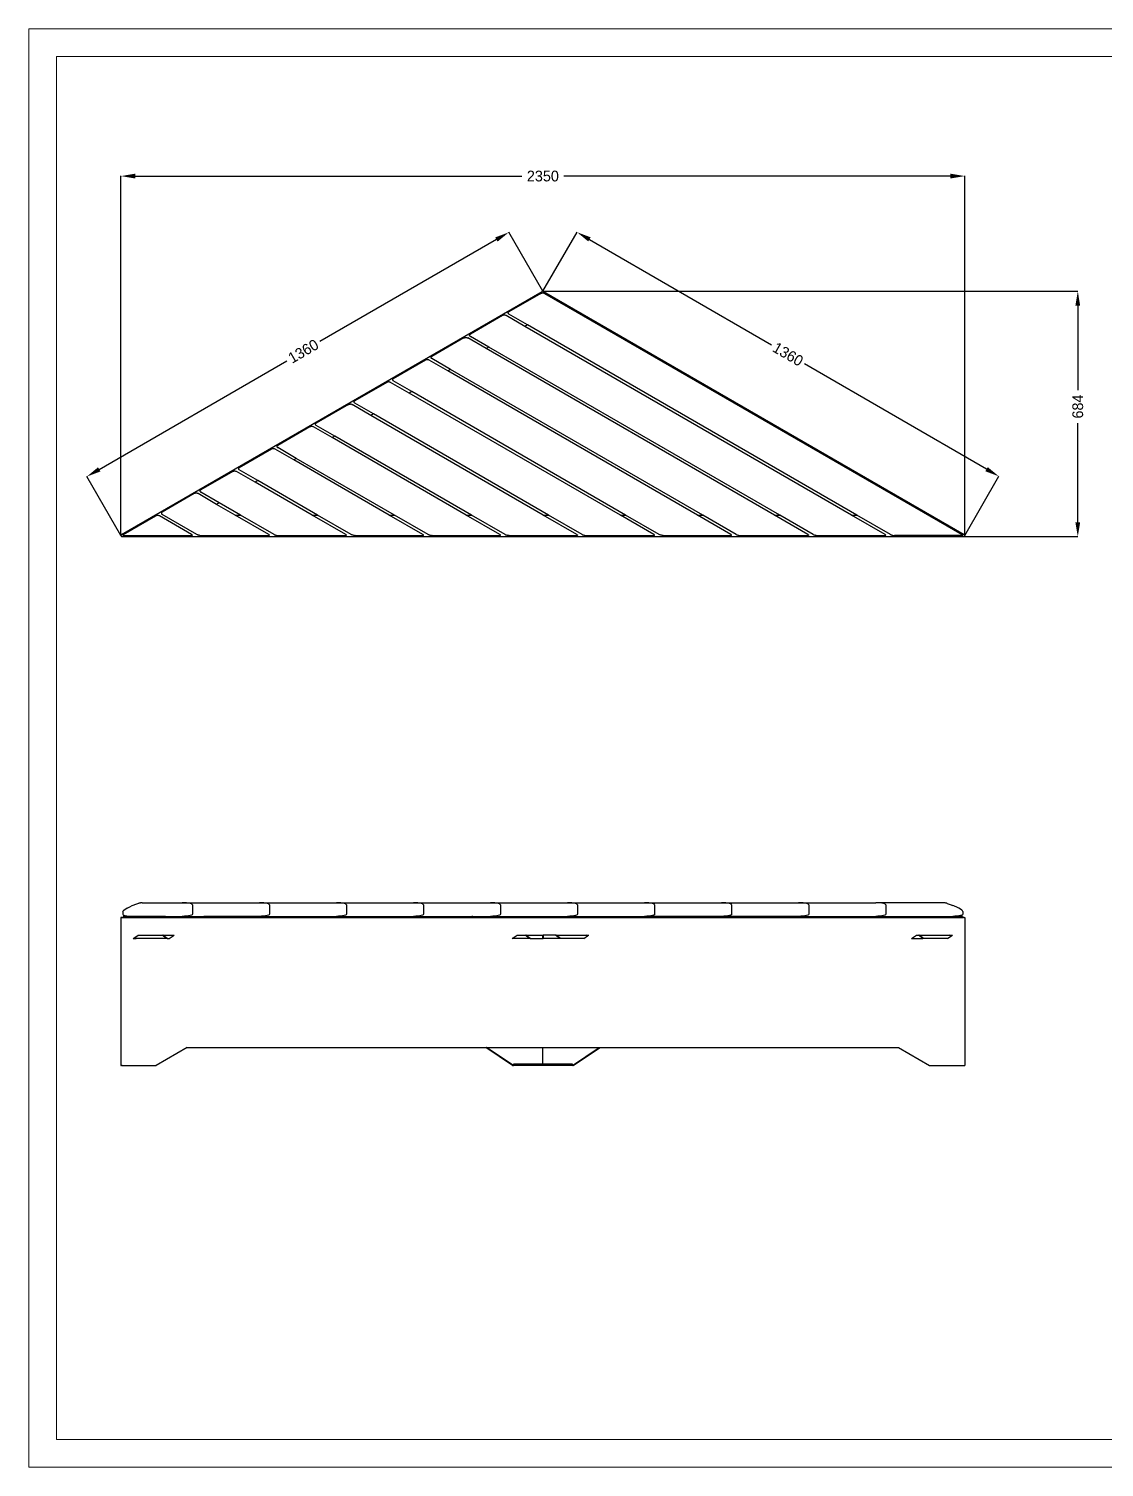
# Model space of a CAD drawing. Header units: millimetres. Extents: x -56 to 5350, y 44 to 4052.
# Drawn here: x -56 to 2942, y 44 to 4052 of the extents above; entities that cross this region are included whole.
import ezdxf

# ---------------------------------------------------------------- set-up
doc = ezdxf.new("R2010")
doc.units = ezdxf.units.MM
doc.layers.add('DIMS', color=1, linetype='Continuous')
doc.layers.add('tabelka', color=155, linetype='Continuous')
doc.dimstyles.new('ISO-25', dxfattribs={"dimtxt": 2.5, "dimasz": 2.5, "dimexe": 1.25, "dimexo": 0.625, "dimtad": 1, "dimtxsty": 'Standard', "dimcen": 2.5, "dimadec": 0, "dimazin": 0, "dimtfac": 1, "dimtmove": 0, "dimatfit": 3, "dimfxl": 1, "dimarcsym": 0})
doc.dimstyles.get("Standard").update_dxf_attribs({"dimtxt": 0.18, "dimasz": 0.18, "dimexe": 0.18, "dimexo": 0.0625, "dimgap": 0.09, "dimtad": 0, "dimtih": 1, "dimtoh": 1, "dimdec": 4, "dimzin": 0, "dimdsep": 46, "dimtxsty": 'Standard', "dimcen": 0.09, "dimadec": 0, "dimazin": 0, "dimtfac": 1, "dimtdec": 4, "dimtofl": 0, "dimtmove": 0, "dimatfit": 3, "dimfxl": 1, "dimtolj": 1, "dimtzin": 0, "dimarcsym": 0})

# ---------------------------------------------------------------- blocks, each defined once
blk = doc.blocks.new('*D35')
at = {"layer": 'Defpoints', "color": 0}
for p in [(2553.3, 3641.4), (201, 2639.7), (2553.3, 2640.2)]:
    blk.add_point(p, dxfattribs=at)
at = {"layer": 'DIMS', "color": 0, "lineweight": -2}
for p, q in [((201, 2640.2), (201, 3641.9)), ((241, 3641.4), (1318.7, 3641.4)), ((2513.3, 3641.4), (1435.7, 3641.4)), ((2553.3, 2640.7), (2553.3, 3641.9))]:
    blk.add_line(p, q, dxfattribs=at)
at = {"layer": 'DIMS', "color": 0}
for points in [[(241, 3648.1), (241, 3634.7), (201, 3641.4)], [(2513.3, 3634.7), (2513.3, 3648.1), (2553.3, 3641.4)]]:
    blk.add_solid(points, dxfattribs=at)
at = {"layer": 'DIMS', "color": 0, "insert": (1377.2, 3641.4), "char_height": 30, "attachment_point": 5}
blk.add_mtext('2350', dxfattribs=at)
blk = doc.blocks.new('*D37')
at = {"layer": 'Defpoints', "color": 0}
for p in [(1377.2, 3320.5), (2550.1, 2636.9), (2868.3, 2636.9)]:
    blk.add_point(p, dxfattribs=at)
at = {"layer": 'DIMS', "color": 0, "lineweight": -2}
for p, q in [((1377.7, 3320.5), (2868.8, 3320.5)), ((2868.3, 3280.5), (2868.3, 3045.4)), ((2868.3, 2676.9), (2868.3, 2953.4)), ((2550.6, 2636.9), (2868.8, 2636.9))]:
    blk.add_line(p, q, dxfattribs=at)
at = {"layer": 'DIMS', "color": 0}
for points in [[(2874.9, 3280.5), (2861.6, 3280.5), (2868.3, 3320.5)], [(2861.6, 2676.9), (2874.9, 2676.9), (2868.3, 2636.9)]]:
    blk.add_solid(points, dxfattribs=at)
at = {"layer": 'DIMS', "color": 0, "insert": (2868.3, 2999.4), "char_height": 30, "attachment_point": 5, "rotation": 90}
blk.add_mtext('684', dxfattribs=at)
blk = doc.blocks.new('*D38')
at = {"layer": 'Defpoints', "color": 0}
for p in [(1282.2, 3484.7), (1377.2, 3320.5), (200.9, 2640)]:
    blk.add_point(p, dxfattribs=at)
at = {"layer": 'DIMS', "color": 0, "lineweight": -2}
for p, q in [((1247.5, 3464.7), (755.7, 3180.2)), ((1377.1, 3320.5), (1282.1, 3484.9)), ((140.5, 2824.3), (663.1, 3126.6)), ((200.9, 2640.1), (105.8, 2804.4))]:
    blk.add_line(p, q, dxfattribs=at)
at = {"layer": 'DIMS', "color": 0}
for points in [[(1250.9, 3458.9), (1244.2, 3470.5), (1282.2, 3484.7)], [(137.2, 2830.1), (143.9, 2818.5), (105.9, 2804.3)]]:
    blk.add_solid(points, dxfattribs=at)
at = {"layer": 'DIMS', "color": 0, "insert": (709.4, 3153.4), "char_height": 30, "attachment_point": 5, "rotation": 30.0493}
blk.add_mtext('\\A1;1360', dxfattribs=at)
blk = doc.blocks.new('*D39')
at = {"layer": 'Defpoints', "color": 0}
for p in [(1377.2, 3320.5), (2648.5, 2804.8), (2553.3, 2640.2)]:
    blk.add_point(p, dxfattribs=at)
at = {"layer": 'DIMS', "color": 0, "lineweight": -2}
for p, q in [((1377.2, 3320.5), (1472.5, 3485.2)), ((1507, 3465), (2014.1, 3171.7)), ((2613.9, 2824.9), (2106.8, 3118.2)), ((2553.4, 2640.3), (2648.6, 2805))]:
    blk.add_line(p, q, dxfattribs=at)
at = {"layer": 'DIMS', "color": 0}
for points in [[(1510.3, 3470.8), (1503.7, 3459.3), (1472.4, 3485.1)], [(2610.6, 2819.1), (2617.2, 2830.6), (2648.5, 2804.8)]]:
    blk.add_solid(points, dxfattribs=at)
at = {"layer": 'DIMS', "color": 0, "insert": (2060.4, 3145), "char_height": 30, "attachment_point": 5, "rotation": 329.957}
blk.add_mtext('\\A1;1360', dxfattribs=at)

msp = doc.modelspace()

# ---------------------------------------------------------------- linework, layer by layer
for p, q in [((202.5, 2642.9), (1375.1, 3319.9)), ((1371.9, 3314.6), (1282.3, 3262.9)), ((1371.9, 3314.6), (1373.2, 3315.2)), ((1371.9, 3314.6), (1373.2, 3315.2)), ((1373.2, 3315.2), (1374.7, 3315.6)), ((1373.2, 3315.2), (1374.7, 3315.6)), ((1374.7, 3315.6), (1376, 3315.8)), ((1376, 3315.8), (1374.7, 3315.6)), ((1375.7, 3320.2), (1375.1, 3319.9)), ((1375.7, 3320.2), (1375.1, 3319.9)), ((1376.3, 3320.4), (1375.7, 3320.2)), ((1376.3, 3320.4), (1375.7, 3320.2)), ((1376, 3315.8), (1376.3, 3315.8)), ((1376.3, 3315.8), (1376, 3315.8)), ((1376.9, 3320.5), (1376.3, 3320.4)), ((1376.9, 3320.5), (1376.3, 3320.4)), ((1376.3, 3315.8), (1378, 3315.8)), ((1376.3, 3315.8), (1378, 3315.8)), ((1377.5, 3320.5), (1376.9, 3320.5)), ((1377.5, 3320.5), (1376.9, 3320.5)), ((1378.1, 3320.4), (1377.5, 3320.5)), ((1378.1, 3320.4), (1377.5, 3320.5)), ((1378, 3315.8), (1378.3, 3315.8)), ((1378.3, 3315.8), (1378, 3315.8)), ((1378.7, 3320.2), (1378.1, 3320.4)), ((1378.7, 3320.2), (1378.1, 3320.4)), ((1378.3, 3315.8), (1379.6, 3315.6)), ((1379.6, 3315.6), (1378.3, 3315.8)), ((1379.2, 3319.9), (1378.7, 3320.2)), ((1379.2, 3319.9), (1378.7, 3320.2)), ((1379.2, 3319.9), (2551.8, 2642.9)), ((1379.6, 3315.6), (1381.1, 3315.2)), ((1379.6, 3315.6), (1381.1, 3315.2)), ((1381.1, 3315.2), (1382.3, 3314.6)), ((1382.3, 3314.6), (1381.1, 3315.2)), ((1382.3, 3314.6), (2545.8, 2642.9)), ((1264.6, 3252.6), (1175, 3200.9)), ((1265.9, 3253.2), (1264.6, 3252.6)), ((1267.3, 3253.6), (1265.9, 3253.2)), ((1268.6, 3253.8), (1267.3, 3253.6)), ((1268.9, 3253.9), (1268.6, 3253.8)), ((1270.6, 3253.9), (1268.9, 3253.9)), ((1272.2, 3253.6), (1270.6, 3253.9)), ((1273.7, 3253.2), (1272.2, 3253.6)), ((1275, 3252.6), (1273.7, 3253.2)), ((1326.8, 3222.7), (1275, 3252.6)), ((1280.2, 3260.4), (1280.3, 3260.6)), ((1280.2, 3259.4), (1280.2, 3260.4)), ((1280.2, 3259.4), (1280.6, 3258.5)), ((1280.3, 3260.6), (1280.6, 3261.3)), ((1281.3, 3262.2), (1280.6, 3261.3)), ((1280.6, 3258.5), (1281.3, 3257.6)), ((1281.3, 3262.2), (1282.3, 3262.9)), ((1282.3, 3256.9), (1281.3, 3257.6)), ((1334.1, 3227), (1282.3, 3256.9)), ((1334.1, 3227), (1326.8, 3222.7)), ((2237.5, 2696.9), (1326.8, 3222.7)), ((2252.2, 2696.9), (1334.1, 3227)), ((1157.2, 3190.6), (1067.6, 3138.9)), ((1157.2, 3190.6), (1158.5, 3191.2)), ((1158.5, 3191.2), (1160, 3191.6)), ((1160, 3191.6), (1161.2, 3191.8)), ((1161.2, 3191.8), (1161.6, 3191.9)), ((1161.6, 3191.9), (1163.2, 3191.9)), ((1163.2, 3191.9), (1164.8, 3191.6)), ((1164.8, 3191.6), (1166.3, 3191.2)), ((1166.3, 3191.2), (1167.6, 3190.6)), ((1219.4, 3160.7), (1167.6, 3190.6)), ((1172.9, 3198.6), (1173.2, 3199.3)), ((1172.9, 3198.4), (1172.9, 3198.6)), ((1172.9, 3197.4), (1172.9, 3198.4)), ((1173.2, 3196.5), (1172.9, 3197.4)), ((1173.9, 3200.2), (1173.2, 3199.3)), ((1173.9, 3195.6), (1173.2, 3196.5)), ((1173.9, 3200.2), (1175, 3200.9)), ((1173.9, 3195.6), (1175, 3194.9)), ((1226.8, 3165), (1175, 3194.9)), ((1049.8, 3128.6), (960.2, 3076.9)), ((1051.1, 3129.2), (1049.8, 3128.6)), ((1052.6, 3129.7), (1051.1, 3129.2)), ((1053.8, 3129.8), (1052.6, 3129.7)), ((1054.2, 3129.9), (1053.8, 3129.8)), ((1055.8, 3129.9), (1054.2, 3129.9)), ((1057.4, 3129.7), (1055.8, 3129.9)), ((1058.9, 3129.2), (1057.4, 3129.7)), ((1060.2, 3128.6), (1058.9, 3129.2)), ((1112, 3098.7), (1060.2, 3128.6)), ((1065.5, 3136.4), (1065.6, 3136.6)), ((1065.5, 3135.4), (1065.5, 3136.4)), ((1065.8, 3134.5), (1065.5, 3135.4)), ((1065.6, 3136.6), (1065.8, 3137.3)), ((1065.8, 3137.3), (1066.6, 3138.2)), ((1066.6, 3133.6), (1065.8, 3134.5)), ((1066.6, 3138.2), (1067.6, 3138.9)), ((1067.6, 3132.9), (1066.6, 3133.6)), ((1119.4, 3103), (1067.6, 3132.9)), ((1226.8, 3165), (1219.4, 3160.7)), ((2022.7, 2696.9), (1219.4, 3160.7)), ((2037.5, 2696.9), (1226.8, 3165)), ((1119.4, 3103), (1112, 3098.7)), ((1807.9, 2696.9), (1112, 3098.7)), ((1822.7, 2696.9), (1119.4, 3103)), ((942.4, 3066.6), (852.8, 3014.9)), ((943.7, 3067.2), (942.4, 3066.6)), ((945.2, 3067.7), (943.7, 3067.2)), ((946.5, 3067.8), (945.2, 3067.7)), ((946.8, 3067.9), (946.5, 3067.8)), ((948.4, 3067.9), (946.8, 3067.9)), ((950.1, 3067.7), (948.4, 3067.9)), ((951.5, 3067.2), (950.1, 3067.7)), ((952.8, 3066.6), (951.5, 3067.2)), ((1004.6, 3036.7), (952.8, 3066.6)), ((958.2, 3074.6), (958.1, 3074.4)), ((958.1, 3074.4), (958.1, 3073.4)), ((958.1, 3073.4), (958.5, 3072.5)), ((958.5, 3075.3), (958.2, 3074.6)), ((959.2, 3076.2), (958.5, 3075.3)), ((958.5, 3072.5), (959.2, 3071.7)), ((960.2, 3076.9), (959.2, 3076.2)), ((959.2, 3071.7), (960.2, 3070.9)), ((1012, 3041), (960.2, 3070.9)), ((837.8, 3005.7), (839.1, 3005.8)), ((839.1, 3005.8), (839.4, 3005.9)), ((839.4, 3005.9), (841.1, 3005.9)), ((842.7, 3005.7), (841.1, 3005.9)), ((850.7, 3012.4), (850.8, 3012.6)), ((850.7, 3011.4), (850.7, 3012.4)), ((851.1, 3010.5), (850.7, 3011.4)), ((850.8, 3012.6), (851.1, 3013.3)), ((851.1, 3013.3), (851.8, 3014.2)), ((851.8, 3009.7), (851.1, 3010.5)), ((851.8, 3014.2), (852.8, 3014.9)), ((852.8, 3008.9), (851.8, 3009.7)), ((904.6, 2979), (852.8, 3008.9)), ((1012, 3041), (1004.6, 3036.7)), ((1593.2, 2696.9), (1004.6, 3036.7)), ((1607.9, 2696.9), (1012, 3041)), ((835, 3004.7), (745.4, 2952.9)), ((835, 3004.7), (836.3, 3005.2)), ((836.3, 3005.2), (837.8, 3005.7)), ((844.2, 3005.2), (842.7, 3005.7)), ((844.2, 3005.2), (845.4, 3004.7)), ((897.2, 2974.7), (845.4, 3004.7)), ((904.6, 2979), (897.2, 2974.7)), ((1378.4, 2696.9), (897.2, 2974.7)), ((1393.2, 2696.9), (904.6, 2979)), ((727.7, 2942.7), (638.1, 2890.9)), ((729, 2943.2), (727.7, 2942.7)), ((730.4, 2943.7), (729, 2943.2)), ((731.7, 2943.8), (730.4, 2943.7)), ((732, 2943.9), (731.7, 2943.8)), ((733.7, 2943.9), (732, 2943.9)), ((735.3, 2943.7), (733.7, 2943.9)), ((736.8, 2943.2), (735.3, 2943.7)), ((738.1, 2942.7), (736.8, 2943.2)), ((789.9, 2912.7), (738.1, 2942.7)), ((743.3, 2950.4), (743.4, 2950.6)), ((743.3, 2949.4), (743.3, 2950.4)), ((743.7, 2948.5), (743.3, 2949.4)), ((743.4, 2950.6), (743.7, 2951.3)), ((743.7, 2951.3), (744.4, 2952.2)), ((744.4, 2947.7), (743.7, 2948.5)), ((744.4, 2952.2), (745.4, 2952.9)), ((745.4, 2946.9), (744.4, 2947.7)), ((797.2, 2917), (745.4, 2946.9)), ((636.3, 2889.3), (636, 2888.6)), ((636, 2888.6), (636, 2888.4)), ((636, 2888.4), (636, 2887.4)), ((636, 2887.4), (636.3, 2886.5)), ((637, 2890.2), (636.3, 2889.3)), ((636.3, 2886.5), (637, 2885.7)), ((638.1, 2890.9), (637, 2890.2)), ((637, 2885.7), (638.1, 2884.9)), ((797.2, 2917), (789.9, 2912.7)), ((1163.7, 2696.9), (789.9, 2912.7)), ((1178.4, 2696.9), (797.2, 2917)), ((620.3, 2880.7), (530.7, 2828.9)), ((621.6, 2881.3), (620.3, 2880.7)), ((623.1, 2881.7), (621.6, 2881.3)), ((624.3, 2881.8), (623.1, 2881.7)), ((624.7, 2881.9), (624.3, 2881.8)), ((626.3, 2881.9), (624.7, 2881.9)), ((627.9, 2881.7), (626.3, 2881.9)), ((629.4, 2881.3), (627.9, 2881.7)), ((630.7, 2880.7), (629.4, 2881.3)), ((682.5, 2850.8), (630.7, 2880.7)), ((689.9, 2855), (638.1, 2884.9)), ((689.9, 2855), (682.5, 2850.8)), ((948.9, 2696.9), (682.5, 2850.8)), ((963.7, 2696.9), (689.9, 2855)), ((512.9, 2818.7), (423.3, 2766.9)), ((512.9, 2818.7), (514.2, 2819.3)), ((514.2, 2819.3), (515.7, 2819.7)), ((515.7, 2819.7), (516.9, 2819.8)), ((516.9, 2819.8), (517.3, 2819.9)), ((517.3, 2819.9), (518.9, 2819.9)), ((518.9, 2819.9), (520.5, 2819.7)), ((520.5, 2819.7), (522, 2819.3)), ((522, 2819.3), (523.3, 2818.7)), ((575.1, 2788.8), (523.3, 2818.7)), ((528.7, 2826.6), (528.6, 2826.4)), ((528.6, 2826.4), (528.6, 2825.5)), ((528.6, 2825.5), (528.9, 2824.5)), ((528.9, 2827.3), (528.7, 2826.6)), ((529.7, 2828.2), (528.9, 2827.3)), ((528.9, 2824.5), (529.7, 2823.7)), ((530.7, 2828.9), (529.7, 2828.2)), ((529.7, 2823.7), (530.7, 2822.9)), ((582.5, 2793), (530.7, 2822.9)), ((421.6, 2765.3), (421.3, 2764.6)), ((422.3, 2766.2), (421.6, 2765.3)), ((423.3, 2766.9), (422.3, 2766.2)), ((582.5, 2793), (575.1, 2788.8)), ((734.1, 2696.9), (575.1, 2788.8)), ((748.9, 2696.9), (582.5, 2793)), ((405.5, 2756.7), (315.9, 2704.9)), ((406.8, 2757.3), (405.5, 2756.7)), ((408.3, 2757.7), (406.8, 2757.3)), ((409.6, 2757.8), (408.3, 2757.7)), ((409.9, 2757.9), (409.6, 2757.8)), ((411.5, 2757.9), (409.9, 2757.9)), ((413.1, 2757.7), (411.5, 2757.9)), ((414.6, 2757.3), (413.1, 2757.7)), ((415.9, 2756.7), (414.6, 2757.3)), ((467.7, 2726.8), (415.9, 2756.7)), ((421.3, 2764.6), (421.2, 2764.4)), ((421.2, 2764.4), (421.2, 2763.5)), ((421.2, 2763.5), (421.6, 2762.5)), ((421.6, 2762.5), (422.3, 2761.7)), ((422.3, 2761.7), (423.3, 2760.9)), ((475.1, 2731), (423.3, 2760.9)), ((475.1, 2731), (467.7, 2726.8)), ((519.4, 2696.9), (467.7, 2726.8)), ((534.1, 2696.9), (475.1, 2731)), ((208.5, 2642.9), (298.1, 2694.7)), ((299.4, 2695.3), (298.1, 2694.7)), ((300.9, 2695.7), (299.4, 2695.3)), ((302.2, 2695.8), (300.9, 2695.7)), ((302.5, 2695.9), (302.2, 2695.8)), ((304.2, 2695.9), (302.5, 2695.9)), ((305.8, 2695.7), (304.2, 2695.9)), ((307.3, 2695.3), (305.8, 2695.7)), ((308.5, 2694.7), (307.3, 2695.3)), ((398.1, 2642.9), (308.5, 2694.7)), ((313.9, 2702.6), (313.8, 2702.4)), ((313.8, 2702.4), (313.8, 2701.5)), ((313.8, 2701.5), (314.2, 2700.5)), ((314.2, 2703.3), (313.9, 2702.6)), ((314.9, 2704.2), (314.2, 2703.3)), ((314.2, 2700.5), (314.9, 2699.7)), ((315.9, 2704.9), (314.9, 2704.2)), ((314.9, 2699.7), (315.9, 2698.9)), ((412.9, 2642.9), (315.9, 2698.9)), ((519.4, 2696.9), (534.1, 2696.9)), ((612.9, 2642.9), (519.4, 2696.9)), ((627.7, 2642.9), (534.1, 2696.9)), ((734.1, 2696.9), (748.9, 2696.9)), ((827.7, 2642.9), (734.1, 2696.9)), ((842.4, 2642.9), (748.9, 2696.9)), ((948.9, 2696.9), (963.7, 2696.9)), ((1042.4, 2642.9), (948.9, 2696.9)), ((1057.2, 2642.9), (963.7, 2696.9)), ((1163.7, 2696.9), (1178.4, 2696.9)), ((1257.2, 2642.9), (1163.7, 2696.9)), ((1271.9, 2642.9), (1178.4, 2696.9)), ((1378.4, 2696.9), (1393.2, 2696.9)), ((1471.9, 2642.9), (1378.4, 2696.9)), ((1486.7, 2642.9), (1393.2, 2696.9)), ((1593.2, 2696.9), (1607.9, 2696.9)), ((1686.7, 2642.9), (1593.2, 2696.9)), ((1701.5, 2642.9), (1607.9, 2696.9)), ((1807.9, 2696.9), (1822.7, 2696.9)), ((1901.5, 2642.9), (1807.9, 2696.9)), ((1916.2, 2642.9), (1822.7, 2696.9)), ((2022.7, 2696.9), (2037.5, 2696.9)), ((2116.2, 2642.9), (2022.7, 2696.9)), ((2131, 2642.9), (2037.5, 2696.9)), ((2237.5, 2696.9), (2252.2, 2696.9)), ((2331, 2642.9), (2237.5, 2696.9)), ((2345.8, 2642.9), (2252.2, 2696.9)), ((201, 2640.7), (200.9, 2640)), ((200.9, 2640), (201, 2639.3)), ((201.2, 2641.4), (201, 2640.7)), ((201, 2639.3), (201.3, 2638.7)), ((201.5, 2642), (201.2, 2641.4)), ((201.3, 2638.7), (201.7, 2638.1)), ((202, 2642.5), (201.5, 2642)), ((201.7, 2638.1), (202.2, 2637.6)), ((202.5, 2642.9), (202, 2642.5)), ((202.2, 2637.6), (202.8, 2637.2)), ((202.8, 2637.2), (203.4, 2637)), ((203.4, 2637), (204.1, 2636.9)), ((204.1, 2636.9), (2550.1, 2637)), ((206.9, 2641.6), (206.6, 2641.1)), ((206.6, 2641.1), (206.7, 2640.7)), ((206.7, 2640.7), (206.7, 2640.6)), ((206.7, 2640.6), (207.3, 2640.2)), ((207.5, 2642.3), (206.9, 2641.6)), ((207.3, 2640.2), (208.1, 2640)), ((208.5, 2642.9), (207.5, 2642.3)), ((208.1, 2640), (209.3, 2639.9)), ((209.3, 2639.9), (397.3, 2639.9)), ((398.5, 2640), (397.3, 2639.9)), ((398.1, 2642.9), (399.2, 2642.3)), ((399.4, 2640.2), (398.5, 2640)), ((399.2, 2642.3), (399.8, 2641.6)), ((399.9, 2640.6), (399.4, 2640.2)), ((399.8, 2641.6), (400.1, 2641.1)), ((400, 2640.9), (399.9, 2640.6)), ((400.1, 2641.1), (400, 2640.9)), ((414.2, 2642.3), (412.9, 2642.9)), ((415.8, 2641.6), (414.2, 2642.3)), ((415.8, 2641.6), (417.5, 2641.1)), ((417.9, 2640.9), (417.5, 2641.1)), ((419.2, 2640.6), (417.9, 2640.9)), ((421, 2640.2), (419.2, 2640.6)), ((421, 2640.2), (422.6, 2640)), ((422.6, 2640), (424.1, 2639.9)), ((424.1, 2639.9), (612.1, 2639.9)), ((612.1, 2639.9), (613.3, 2640)), ((613.9, 2642.3), (612.9, 2642.9)), ((613.3, 2640), (614.2, 2640.2)), ((614.6, 2641.6), (613.9, 2642.3)), ((614.2, 2640.2), (614.7, 2640.6)), ((614.8, 2641.1), (614.6, 2641.6)), ((614.7, 2640.6), (614.8, 2640.9)), ((614.8, 2640.9), (614.8, 2641.1)), ((627.7, 2642.9), (629, 2642.3)), ((629, 2642.3), (630.5, 2641.6)), ((630.5, 2641.6), (632.2, 2641.1)), ((632.2, 2641.1), (632.7, 2640.9)), ((632.7, 2640.9), (634, 2640.6)), ((634, 2640.6), (635.7, 2640.2)), ((635.7, 2640.2), (637.4, 2640)), ((637.4, 2640), (638.9, 2639.9)), ((638.9, 2639.9), (826.9, 2639.9)), ((828.1, 2640), (826.9, 2639.9)), ((827.7, 2642.9), (828.7, 2642.3)), ((829, 2640.2), (828.1, 2640)), ((828.7, 2642.3), (829.3, 2641.6)), ((829.5, 2640.6), (829, 2640.2)), ((829.3, 2641.6), (829.6, 2641.1)), ((829.6, 2640.9), (829.5, 2640.6)), ((829.6, 2641.1), (829.6, 2640.9)), ((842.4, 2642.9), (843.7, 2642.3)), ((845.3, 2641.6), (843.7, 2642.3)), ((847, 2641.1), (845.3, 2641.6)), ((847.5, 2640.9), (847, 2641.1)), ((848.7, 2640.6), (847.5, 2640.9)), ((850.5, 2640.2), (848.7, 2640.6)), ((850.5, 2640.2), (852.2, 2640)), ((853.6, 2639.9), (852.2, 2640)), ((853.6, 2639.9), (1041.6, 2639.9)), ((1041.6, 2639.9), (1042.8, 2640)), ((1043.4, 2642.3), (1042.4, 2642.9)), ((1042.8, 2640), (1043.7, 2640.2)), ((1044.1, 2641.6), (1043.4, 2642.3)), ((1043.7, 2640.2), (1044.2, 2640.6)), ((1044.4, 2641.1), (1044.1, 2641.6)), ((1044.2, 2640.6), (1044.3, 2640.9)), ((1044.3, 2640.9), (1044.4, 2641.1)), ((1057.2, 2642.9), (1058.5, 2642.3)), ((1060, 2641.6), (1058.5, 2642.3)), ((1060, 2641.6), (1061.7, 2641.1)), ((1061.7, 2641.1), (1062.2, 2640.9)), ((1062.2, 2640.9), (1063.5, 2640.6)), ((1065.3, 2640.2), (1063.5, 2640.6)), ((1065.3, 2640.2), (1066.9, 2640)), ((1068.4, 2639.9), (1066.9, 2640)), ((1068.4, 2639.9), (1256.4, 2639.9)), ((1256.4, 2639.9), (1257.6, 2640)), ((1258.2, 2642.3), (1257.2, 2642.9)), ((1257.6, 2640), (1258.5, 2640.2)), ((1258.8, 2641.6), (1258.2, 2642.3)), ((1258.5, 2640.2), (1259, 2640.6)), ((1259.1, 2641.1), (1258.8, 2641.6)), ((1259, 2640.6), (1259.1, 2640.9)), ((1259.1, 2640.9), (1259.1, 2641.1)), ((1273.3, 2642.3), (1271.9, 2642.9)), ((1273.3, 2642.3), (1274.8, 2641.6)), ((1274.8, 2641.6), (1276.5, 2641.1)), ((1276.5, 2641.1), (1277, 2640.9)), ((1277, 2640.9), (1278.3, 2640.6)), ((1280, 2640.2), (1278.3, 2640.6)), ((1280, 2640.2), (1281.7, 2640)), ((1283.1, 2639.9), (1281.7, 2640)), ((1283.1, 2639.9), (1471.1, 2639.9)), ((1472.4, 2640), (1471.1, 2639.9)), ((1471.9, 2642.9), (1473, 2642.3)), ((1473.2, 2640.2), (1472.4, 2640)), ((1473, 2642.3), (1473.6, 2641.6)), ((1473.2, 2640.2), (1473.8, 2640.6)), ((1473.6, 2641.6), (1473.9, 2641.1)), ((1473.9, 2641.1), (1473.8, 2640.9)), ((1473.8, 2640.9), (1473.8, 2640.6)), ((1486.7, 2642.9), (1488, 2642.3)), ((1488, 2642.3), (1489.6, 2641.6)), ((1489.6, 2641.6), (1491.3, 2641.1)), ((1491.3, 2641.1), (1491.7, 2640.9)), ((1491.7, 2640.9), (1493, 2640.6)), ((1493, 2640.6), (1494.8, 2640.2)), ((1494.8, 2640.2), (1496.4, 2640)), ((1496.4, 2640), (1497.9, 2639.9)), ((1497.9, 2639.9), (1685.9, 2639.9)), ((1685.9, 2639.9), (1687.1, 2640)), ((1687.7, 2642.3), (1686.7, 2642.9)), ((1687.1, 2640), (1688, 2640.2)), ((1688.4, 2641.6), (1687.7, 2642.3)), ((1688, 2640.2), (1688.5, 2640.6)), ((1688.6, 2641.1), (1688.4, 2641.6)), ((1688.5, 2640.6), (1688.6, 2640.9)), ((1688.6, 2640.9), (1688.6, 2641.1)), ((1702.8, 2642.3), (1701.5, 2642.9)), ((1704.3, 2641.6), (1702.8, 2642.3)), ((1706, 2641.1), (1704.3, 2641.6)), ((1706.5, 2640.9), (1706, 2641.1)), ((1707.8, 2640.6), (1706.5, 2640.9)), ((1709.5, 2640.2), (1707.8, 2640.6)), ((1711.2, 2640), (1709.5, 2640.2)), ((1712.7, 2639.9), (1711.2, 2640)), ((1712.7, 2639.9), (1900.7, 2639.9)), ((1900.7, 2639.9), (1901.9, 2640)), ((1902.5, 2642.3), (1901.5, 2642.9)), ((1901.9, 2640), (1902.8, 2640.2)), ((1903.1, 2641.6), (1902.5, 2642.3)), ((1902.8, 2640.2), (1903.3, 2640.6)), ((1903.4, 2641.1), (1903.1, 2641.6)), ((1903.3, 2640.6), (1903.4, 2640.9)), ((1903.4, 2640.9), (1903.4, 2641.1)), ((1916.2, 2642.9), (1917.5, 2642.3)), ((1917.5, 2642.3), (1919.1, 2641.6)), ((1919.1, 2641.6), (1920.8, 2641.1)), ((1920.8, 2641.1), (1921.3, 2640.9)), ((1921.3, 2640.9), (1922.6, 2640.6)), ((1922.6, 2640.6), (1924.3, 2640.2)), ((1924.3, 2640.2), (1926, 2640)), ((1926, 2640), (1927.4, 2639.9)), ((1927.4, 2639.9), (2115.4, 2639.9)), ((2116.6, 2640), (2115.4, 2639.9)), ((2116.2, 2642.9), (2117.2, 2642.3)), ((2117.5, 2640.2), (2116.6, 2640)), ((2117.2, 2642.3), (2117.9, 2641.6)), ((2118, 2640.6), (2117.5, 2640.2)), ((2117.9, 2641.6), (2118.2, 2641.1)), ((2118.1, 2640.9), (2118, 2640.6)), ((2118.2, 2641.1), (2118.1, 2640.9)), ((2131, 2642.9), (2132.3, 2642.3)), ((2132.3, 2642.3), (2133.8, 2641.6)), ((2133.8, 2641.6), (2135.5, 2641.1)), ((2135.5, 2641.1), (2136, 2640.9)), ((2136, 2640.9), (2137.3, 2640.6)), ((2139.1, 2640.2), (2137.3, 2640.6)), ((2139.1, 2640.2), (2140.7, 2640)), ((2140.7, 2640), (2142.2, 2639.9)), ((2142.2, 2639.9), (2330.2, 2639.9)), ((2330.2, 2639.9), (2331.4, 2640)), ((2331, 2642.9), (2332, 2642.3)), ((2332.3, 2640.2), (2331.4, 2640)), ((2332, 2642.3), (2332.7, 2641.6)), ((2332.8, 2640.6), (2332.3, 2640.2)), ((2332.9, 2641.1), (2332.7, 2641.6)), ((2332.9, 2640.9), (2332.8, 2640.6)), ((2332.9, 2641.1), (2332.9, 2640.9)), ((2345.8, 2642.9), (2347.1, 2642.3)), ((2347.1, 2642.3), (2348.6, 2641.6)), ((2350.3, 2641.1), (2348.6, 2641.6)), ((2350.3, 2641.1), (2350.8, 2640.9)), ((2350.8, 2640.9), (2352.1, 2640.6)), ((2352.1, 2640.6), (2353.8, 2640.2)), ((2353.8, 2640.2), (2355.5, 2640)), ((2355.5, 2640), (2356.9, 2639.9)), ((2544.9, 2639.9), (2356.9, 2639.9)), ((2544.9, 2639.9), (2546.2, 2640)), ((2546.8, 2642.3), (2545.8, 2642.9)), ((2546.2, 2640), (2547, 2640.2)), ((2547.4, 2641.6), (2546.8, 2642.3)), ((2547, 2640.2), (2547.6, 2640.6)), ((2547.7, 2641.1), (2547.4, 2641.6)), ((2547.6, 2640.7), (2547.7, 2641.1)), ((2547.6, 2640.6), (2547.6, 2640.7)), ((2550.1, 2637), (2550.6, 2637)), ((2550.1, 2637), (2550.1, 2636.9)), ((2550.6, 2637), (2551, 2637.1)), ((2551, 2637.1), (2551.5, 2637.3)), ((2551.5, 2637.3), (2551.9, 2637.5)), ((2552.1, 2642.7), (2551.8, 2642.9)), ((2551.9, 2637.5), (2552.2, 2637.8)), ((2552.5, 2642.4), (2552.1, 2642.7)), ((2552.2, 2637.8), (2552.6, 2638.1)), ((2552.8, 2642), (2552.5, 2642.4)), ((2552.6, 2638.1), (2552.8, 2638.5)), ((2553, 2641.6), (2552.8, 2642)), ((2552.8, 2638.5), (2553.1, 2638.9)), ((2553.2, 2641.2), (2553, 2641.6)), ((2553.1, 2638.9), (2553.2, 2639.3)), ((2553.3, 2640.7), (2553.2, 2641.2)), ((2553.2, 2639.3), (2553.3, 2639.8)), ((2553.3, 2640.2), (2553.3, 2640.7)), ((2553.3, 2639.8), (2553.3, 2640.2)), ((218, 1601.8), (223.6, 1604.6)), ((223.6, 1604.6), (229.9, 1607.3)), ((231.6, 1608), (229.9, 1607.3)), ((234.2, 1609), (231.6, 1608)), ((241.5, 1611.8), (234.2, 1609)), ((249.9, 1615), (241.5, 1611.8)), ((251.1, 1615.4), (249.9, 1615)), ((252.6, 1615.8), (251.1, 1615.4)), ((254.2, 1616.2), (252.6, 1615.8)), ((255.9, 1616.5), (254.2, 1616.2)), ((257.5, 1616.7), (255.9, 1616.5)), ((259, 1616.9), (257.5, 1616.7)), ((260.3, 1616.9), (259, 1616.9)), ((260.3, 1616.9), (372, 1616.9)), ((378.3, 1616.8), (372, 1616.9)), ((372, 1616.9), (586.8, 1616.9)), ((384.2, 1616.3), (378.3, 1616.8)), ((389.5, 1615.6), (384.2, 1616.3)), ((394, 1614.6), (389.5, 1615.6)), ((397.3, 1613.5), (394, 1614.6)), ((399.4, 1612.2), (397.3, 1613.5)), ((400.1, 1610.9), (399.4, 1612.2)), ((400.1, 1610.9), (400.1, 1584.9)), ((593, 1616.8), (586.8, 1616.9)), ((586.8, 1616.9), (801.5, 1616.9)), ((599, 1616.3), (593, 1616.8)), ((604.3, 1615.6), (599, 1616.3)), ((608.7, 1614.6), (604.3, 1615.6)), ((612.1, 1613.5), (608.7, 1614.6)), ((614.1, 1612.2), (612.1, 1613.5)), ((614.8, 1610.9), (614.1, 1612.2)), ((614.8, 1610.9), (614.8, 1584.9)), ((807.8, 1616.8), (801.5, 1616.9)), ((801.5, 1616.9), (1016.3, 1616.9)), ((813.7, 1616.3), (807.8, 1616.8)), ((819, 1615.6), (813.7, 1616.3)), ((823.5, 1614.6), (819, 1615.6)), ((826.8, 1613.5), (823.5, 1614.6)), ((828.9, 1612.2), (826.8, 1613.5)), ((829.6, 1610.9), (828.9, 1612.2)), ((829.6, 1610.9), (829.6, 1584.9)), ((1022.6, 1616.8), (1016.3, 1616.9)), ((1016.3, 1616.9), (1231.1, 1616.9)), ((1028.5, 1616.3), (1022.6, 1616.8)), ((1033.8, 1615.6), (1028.5, 1616.3)), ((1038.2, 1614.6), (1033.8, 1615.6)), ((1041.6, 1613.5), (1038.2, 1614.6)), ((1043.7, 1612.2), (1041.6, 1613.5)), ((1044.4, 1610.9), (1043.7, 1612.2)), ((1044.4, 1610.9), (1044.4, 1584.9)), ((1237.3, 1616.8), (1231.1, 1616.9)), ((1231.1, 1616.9), (1445.8, 1616.9)), ((1243.2, 1616.3), (1237.3, 1616.8)), ((1248.6, 1615.6), (1243.2, 1616.3)), ((1253, 1614.6), (1248.6, 1615.6)), ((1256.3, 1613.5), (1253, 1614.6)), ((1258.4, 1612.2), (1256.3, 1613.5)), ((1259.1, 1610.9), (1258.4, 1612.2)), ((1259.1, 1610.9), (1259.1, 1584.9)), ((1452.1, 1616.8), (1445.8, 1616.9)), ((1445.8, 1616.9), (1660.6, 1616.9)), ((1458, 1616.3), (1452.1, 1616.8)), ((1463.3, 1615.6), (1458, 1616.3)), ((1467.8, 1614.6), (1463.3, 1615.6)), ((1471.1, 1613.5), (1467.8, 1614.6)), ((1473.2, 1612.2), (1471.1, 1613.5)), ((1473.9, 1610.9), (1473.2, 1612.2)), ((1473.9, 1610.9), (1473.9, 1584.9)), ((1666.8, 1616.8), (1660.6, 1616.9)), ((1660.6, 1616.9), (1875.4, 1616.9)), ((1672.8, 1616.3), (1666.8, 1616.8)), ((1678.1, 1615.6), (1672.8, 1616.3)), ((1682.5, 1614.6), (1678.1, 1615.6)), ((1685.9, 1613.5), (1682.5, 1614.6)), ((1687.9, 1612.2), (1685.9, 1613.5)), ((1688.6, 1610.9), (1687.9, 1612.2)), ((1688.6, 1610.9), (1688.6, 1584.9)), ((1881.6, 1616.8), (1875.4, 1616.9)), ((1875.4, 1616.9), (2090.1, 1616.9)), ((1887.5, 1616.3), (1881.6, 1616.8)), ((1892.8, 1615.6), (1887.5, 1616.3)), ((1897.3, 1614.6), (1892.8, 1615.6)), ((1900.6, 1613.5), (1897.3, 1614.6)), ((1902.7, 1612.2), (1900.6, 1613.5)), ((1903.4, 1610.9), (1902.7, 1612.2)), ((1903.4, 1610.9), (1903.4, 1584.9)), ((2096.4, 1616.8), (2090.1, 1616.9)), ((2090.1, 1616.9), (2304.9, 1616.9)), ((2102.3, 1616.3), (2096.4, 1616.8)), ((2107.6, 1615.6), (2102.3, 1616.3)), ((2112, 1614.6), (2107.6, 1615.6)), ((2115.4, 1613.5), (2112, 1614.6)), ((2117.5, 1612.2), (2115.4, 1613.5)), ((2118.2, 1610.9), (2117.5, 1612.2)), ((2118.2, 1610.9), (2118.2, 1584.9)), ((2311.1, 1616.8), (2304.9, 1616.9)), ((2494, 1616.9), (2304.9, 1616.9)), ((2317, 1616.3), (2311.1, 1616.8)), ((2322.4, 1615.6), (2317, 1616.3)), ((2326.8, 1614.6), (2322.4, 1615.6)), ((2330.1, 1613.5), (2326.8, 1614.6)), ((2332.2, 1612.2), (2330.1, 1613.5)), ((2332.9, 1610.9), (2332.2, 1612.2)), ((2332.9, 1610.9), (2332.9, 1584.9)), ((2495.3, 1616.9), (2494, 1616.9)), ((2496.8, 1616.7), (2495.3, 1616.9)), ((2498.4, 1616.5), (2496.8, 1616.7)), ((2500.1, 1616.2), (2498.4, 1616.5)), ((2501.7, 1615.8), (2500.1, 1616.2)), ((2503.2, 1615.4), (2501.7, 1615.8)), ((2504.4, 1615), (2503.2, 1615.4)), ((2504.4, 1615), (2512.7, 1611.8)), ((2512.7, 1611.8), (2520.1, 1609)), ((2522.7, 1608), (2520.1, 1609)), ((2524.4, 1607.3), (2522.7, 1608)), ((2530.7, 1604.6), (2524.4, 1607.3)), ((2536.3, 1601.8), (2530.7, 1604.6)), ((200.9, 1575.9), (200.9, 1163.9)), ((202.5, 1575.9), (200.9, 1575.9)), ((202.5, 1575.9), (203.1, 1575.9)), ((204.1, 1575.9), (203.1, 1575.9)), ((204.1, 1575.9), (416.1, 1575.9)), ((206.6, 1592.8), (207.3, 1594.4)), ((206.6, 1592.8), (206.6, 1584.9)), ((206.6, 1584.9), (207.3, 1583.6)), ((234.7, 1578.9), (207.1, 1578.9)), ((207.1, 1578.9), (207.1, 1575.9)), ((207.1, 1575.9), (416.1, 1575.9)), ((207.3, 1594.4), (209.5, 1596.5)), ((207.3, 1583.6), (209.4, 1582.3)), ((209.4, 1582.3), (212.7, 1581.2)), ((209.5, 1596.5), (212.9, 1598.9)), ((212.7, 1581.2), (217.2, 1580.2)), ((212.9, 1598.9), (217.5, 1601.6)), ((217.2, 1580.2), (222.5, 1579.5)), ((218, 1601.8), (217.5, 1601.6)), ((222.5, 1579.5), (228.4, 1579.1)), ((228.4, 1579.1), (234.7, 1578.9)), ((325, 1578.9), (234.7, 1578.9)), ((325, 1578.9), (372, 1578.9)), ((378.3, 1579.1), (372, 1578.9)), ((372, 1578.9), (432.4, 1578.9)), ((384.2, 1579.5), (378.3, 1579.1)), ((389.5, 1580.2), (384.2, 1579.5)), ((394, 1581.2), (389.5, 1580.2)), ((397.3, 1582.3), (394, 1581.2)), ((399.4, 1583.6), (397.3, 1582.3)), ((400.1, 1584.9), (399.4, 1583.6)), ((416.1, 1575.9), (416.1, 1575.9)), ((416.1, 1575.9), (1377.1, 1575.9)), ((1377.1, 1575.9), (416.1, 1575.9)), ((586.8, 1578.9), (432.4, 1578.9)), ((534.9, 1579.5), (537.3, 1579.1)), ((593, 1579.1), (586.8, 1578.9)), ((586.8, 1578.9), (801.5, 1578.9)), ((599, 1579.5), (593, 1579.1)), ((604.3, 1580.2), (599, 1579.5)), ((608.7, 1581.2), (604.3, 1580.2)), ((612.1, 1582.3), (608.7, 1581.2)), ((614.1, 1583.6), (612.1, 1582.3)), ((614.8, 1584.9), (614.1, 1583.6)), ((807.8, 1579.1), (801.5, 1578.9)), ((801.5, 1578.9), (1016.3, 1578.9)), ((813.7, 1579.5), (807.8, 1579.1)), ((819, 1580.2), (813.7, 1579.5)), ((823.5, 1581.2), (819, 1580.2)), ((826.8, 1582.3), (823.5, 1581.2)), ((828.9, 1583.6), (826.8, 1582.3)), ((829.6, 1584.9), (828.9, 1583.6)), ((1022.6, 1579.1), (1016.3, 1578.9)), ((1016.3, 1578.9), (1231.1, 1578.9)), ((1028.5, 1579.5), (1022.6, 1579.1)), ((1033.8, 1580.2), (1028.5, 1579.5)), ((1038.2, 1581.2), (1033.8, 1580.2)), ((1041.6, 1582.3), (1038.2, 1581.2)), ((1043.7, 1583.6), (1041.6, 1582.3)), ((1044.4, 1584.9), (1043.7, 1583.6)), ((1179.2, 1579.5), (1181.5, 1579.1)), ((1237.3, 1579.1), (1231.1, 1578.9)), ((1231.1, 1578.9), (1445.8, 1578.9)), ((1243.2, 1579.5), (1237.3, 1579.1)), ((1248.6, 1580.2), (1243.2, 1579.5)), ((1253, 1581.2), (1248.6, 1580.2)), ((1256.3, 1582.3), (1253, 1581.2)), ((1258.4, 1583.6), (1256.3, 1582.3)), ((1259.1, 1584.9), (1258.4, 1583.6)), ((1377.1, 1575.9), (1377.1, 1575.9)), ((1377.1, 1575.9), (2338.2, 1575.9)), ((2338.2, 1575.9), (1377.1, 1575.9)), ((1452.1, 1579.1), (1445.8, 1578.9)), ((1445.8, 1578.9), (1660.6, 1578.9)), ((1458, 1579.5), (1452.1, 1579.1)), ((1463.3, 1580.2), (1458, 1579.5)), ((1467.8, 1581.2), (1463.3, 1580.2)), ((1471.1, 1582.3), (1467.8, 1581.2)), ((1473.2, 1583.6), (1471.1, 1582.3)), ((1473.9, 1584.9), (1473.2, 1583.6)), ((1666.8, 1579.1), (1660.6, 1578.9)), ((1875.4, 1578.9), (1660.6, 1578.9)), ((1672.8, 1579.5), (1666.8, 1579.1)), ((1678.1, 1580.2), (1672.8, 1579.5)), ((1682.5, 1581.2), (1678.1, 1580.2)), ((1685.9, 1582.3), (1682.5, 1581.2)), ((1687.9, 1583.6), (1685.9, 1582.3)), ((1688.6, 1584.9), (1687.9, 1583.6)), ((1881.6, 1579.1), (1875.4, 1578.9)), ((2090.1, 1578.9), (1875.4, 1578.9)), ((1887.5, 1579.5), (1881.6, 1579.1)), ((1892.8, 1580.2), (1887.5, 1579.5)), ((1897.3, 1581.2), (1892.8, 1580.2)), ((1900.6, 1582.3), (1897.3, 1581.2)), ((1902.7, 1583.6), (1900.6, 1582.3)), ((1903.4, 1584.9), (1902.7, 1583.6)), ((2096.4, 1579.1), (2090.1, 1578.9)), ((2090.1, 1578.9), (2304.9, 1578.9)), ((2102.3, 1579.5), (2096.4, 1579.1)), ((2107.6, 1580.2), (2102.3, 1579.5)), ((2112, 1581.2), (2107.6, 1580.2)), ((2115.4, 1582.3), (2112, 1581.2)), ((2117.5, 1583.6), (2115.4, 1582.3)), ((2118.2, 1584.9), (2117.5, 1583.6)), ((2311.1, 1579.1), (2304.9, 1578.9)), ((2304.9, 1578.9), (2519.6, 1578.9)), ((2317, 1579.5), (2311.1, 1579.1)), ((2322.4, 1580.2), (2317, 1579.5)), ((2326.8, 1581.2), (2322.4, 1580.2)), ((2330.1, 1582.3), (2326.8, 1581.2)), ((2332.2, 1583.6), (2330.1, 1582.3)), ((2332.9, 1584.9), (2332.2, 1583.6)), ((2338.2, 1575.9), (2338.2, 1575.9)), ((2338.2, 1575.9), (2547.2, 1575.9)), ((2338.2, 1575.9), (2550.1, 1575.9)), ((2525.9, 1579.1), (2519.6, 1578.9)), ((2547.2, 1578.9), (2519.6, 1578.9)), ((2531.8, 1579.5), (2525.9, 1579.1)), ((2537.1, 1580.2), (2531.8, 1579.5)), ((2536.8, 1601.6), (2536.3, 1601.8)), ((2541.3, 1598.9), (2536.8, 1601.6)), ((2541.6, 1581.2), (2537.1, 1580.2)), ((2544.8, 1596.5), (2541.3, 1598.9)), ((2544.9, 1582.3), (2541.6, 1581.2)), ((2547, 1594.4), (2544.8, 1596.5)), ((2547, 1583.6), (2544.9, 1582.3)), ((2547.7, 1592.8), (2547, 1594.4)), ((2547.7, 1584.9), (2547, 1583.6)), ((2547.2, 1578.9), (2547.2, 1575.9)), ((2547.7, 1592.8), (2547.7, 1584.9)), ((2551.1, 1575.9), (2550.1, 1575.9)), ((2551.1, 1575.9), (2551.8, 1575.9)), ((2551.8, 1575.9), (2553.3, 1575.9)), ((2553.3, 1575.9), (2553.3, 1163.9)), ((239.6, 1520.1), (249.1, 1526.9)), ((249.1, 1526.9), (316, 1526.9)), ((328.1, 1516.9), (316, 1526.9)), ((316, 1526.9), (318, 1526.9)), ((330.1, 1516.9), (318, 1526.9)), ((318, 1526.9), (349.1, 1526.9)), ((335.1, 1516.9), (349.1, 1526.9)), ((1291.2, 1516.9), (1305.2, 1526.9)), ((1305.2, 1526.9), (1327.8, 1526.9)), ((1339.9, 1516.9), (1327.8, 1526.9)), ((1327.8, 1526.9), (1329.8, 1526.9)), ((1341.9, 1516.9), (1329.8, 1526.9)), ((1329.8, 1526.9), (1377.1, 1526.9)), ((1377.1, 1516.9), (1377.1, 1526.9)), ((1377.1, 1526.9), (1378.1, 1526.9)), ((1378.1, 1526.9), (1378.1, 1516.9)), ((1412.4, 1526.9), (1378.1, 1526.9)), ((1424.5, 1516.9), (1412.4, 1526.9)), ((1412.4, 1526.9), (1414.4, 1526.9)), ((1426.5, 1516.9), (1414.4, 1526.9)), ((1414.4, 1526.9), (1499, 1526.9)), ((1491.2, 1516.9), (1501.8, 1524.5)), ((1501.8, 1524.5), (1499, 1526.9)), ((1499, 1526.9), (1505.2, 1526.9)), ((1501.8, 1524.5), (1505.2, 1526.9)), ((2405.1, 1516.9), (2419.1, 1526.9)), ((2419.1, 1526.9), (2424.2, 1526.9)), ((2436.3, 1516.9), (2424.2, 1526.9)), ((2424.2, 1526.9), (2426.2, 1526.9)), ((2438.3, 1516.9), (2426.2, 1526.9)), ((2426.2, 1526.9), (2510.8, 1526.9)), ((2505.1, 1516.9), (2514.7, 1523.7)), ((2514.7, 1523.7), (2510.8, 1526.9)), ((2510.8, 1526.9), (2519.1, 1526.9)), ((2514.7, 1523.7), (2519.1, 1526.9)), ((235.1, 1516.9), (239.6, 1520.1)), ((235.1, 1516.9), (243.5, 1516.9)), ((243.5, 1516.9), (239.6, 1520.1)), ((328.1, 1516.9), (243.5, 1516.9)), ((330.1, 1516.9), (328.1, 1516.9)), ((330.1, 1516.9), (335.1, 1516.9)), ((1339.9, 1516.9), (1291.2, 1516.9)), ((1341.9, 1516.9), (1339.9, 1516.9)), ((1341.9, 1516.9), (1377.1, 1516.9)), ((1377.1, 1516.9), (1378.1, 1516.9)), ((1424.5, 1516.9), (1378.1, 1516.9)), ((1426.5, 1516.9), (1424.5, 1516.9)), ((1491.2, 1516.9), (1426.5, 1516.9)), ((2405.1, 1516.9), (2436.3, 1516.9)), ((2438.3, 1516.9), (2436.3, 1516.9)), ((2505.1, 1516.9), (2438.3, 1516.9)), ((385.7, 1213.9), (299.1, 1163.9)), ((385.7, 1213.9), (1217.9, 1213.9)), ((1292.9, 1163.9), (1217.9, 1213.9)), ((1217.9, 1213.9), (1219.9, 1213.9)), ((1294.9, 1163.9), (1219.9, 1213.9)), ((1219.9, 1213.9), (1377.1, 1213.9)), ((1377.1, 1166.9), (1377.1, 1213.9)), ((1377.1, 1213.9), (1378.1, 1213.9)), ((1378.1, 1213.9), (1534.5, 1213.9)), ((1459.5, 1163.9), (1534.5, 1213.9)), ((1461.5, 1163.9), (1536.5, 1213.9)), ((1534.5, 1213.9), (1536.5, 1213.9)), ((1536.5, 1213.9), (2368.5, 1213.9)), ((2368.5, 1213.9), (2455.1, 1163.9)), ((200.9, 1163.9), (202.5, 1163.9)), ((203.1, 1163.9), (202.5, 1163.9)), ((204.1, 1163.9), (203.1, 1163.9)), ((204.1, 1163.9), (299.1, 1163.9)), ((1292.9, 1163.9), (1294.9, 1163.9)), ((1294.9, 1163.9), (1294.9, 1166.9)), ((1377.1, 1166.9), (1294.9, 1166.9)), ((1459.5, 1163.9), (1294.9, 1163.9)), ((1378.1, 1166.9), (1377.1, 1166.9)), ((1459.5, 1166.9), (1378.1, 1166.9)), ((1459.5, 1163.9), (1459.5, 1166.9)), ((1461.5, 1163.9), (1459.5, 1163.9)), ((2455.1, 1163.9), (2550.1, 1163.9)), ((2550.1, 1163.9), (2551.1, 1163.9)), ((2550.1, 1163.9), (2550.1, 1163.9)), ((2551.1, 1163.9), (2551.8, 1163.9)), ((2551.8, 1163.9), (2553.3, 1163.9))]:
    msp.add_line(p, q)
at = {"layer": 'tabelka', "lineweight": 5}
for points in [[(-56, 4051.9), (5350.4, 4051.9), (5350.4, 44.2), (-56, 44.2)], [(21.4, 3974.5), (5273, 3974.5), (5273, 121.6), (21.4, 121.6)]]:
    msp.add_lwpolyline(points, close=True, dxfattribs=at)

# ---------------------------------------------------------------- dimensions: what is measured, and where the dimension line sits
at = {"layer": 'DIMS'}
dim = msp.add_linear_dim(base=(2553.3, 3641.4), p1=(201, 2639.7), p2=(2553.3, 2640.2), text='2350', dimstyle='ISO-25', override={"dimscale": 1, "dimtxt": 30, "dimasz": 40, "dimexe": 0.5, "dimexo": 0.5, "dimgap": 6, "dimtad": 0, "dimtih": 1, "dimtoh": 1, "dimdec": 0, "dimlfac": 1, "dimzin": 0, "dimadec": 2, "dimtfac": 2, "dimtdec": 1, "dimtzin": 0}, dxfattribs=at)
dim.commit()
dim.dimension.update_dxf_attribs({"geometry": '*D35', "text_midpoint": (1377.2, 3641.4)})
dim = msp.add_linear_dim(base=(1282.2, 3484.7), p1=(200.9, 2640), p2=(1377.2, 3320.5), angle=30.0493, text='1360', dimstyle='Standard', override={"dimtxt": 30, "dimasz": 40, "dimgap": 6, "dimtih": 0, "dimdec": 0}, dxfattribs=at)
dim.commit()
dim.dimension.update_dxf_attribs({"geometry": '*D38', "text_midpoint": (709.4, 3153.4), "dimtype": 161})
dim = msp.add_aligned_dim(p1=(1377.2, 3320.5), p2=(2553.3, 2640.2), distance=190.1, text='1360', dimstyle='Standard', override={"dimtxt": 30, "dimasz": 40, "dimgap": 6, "dimtih": 0, "dimtoh": 0, "dimdec": 0}, dxfattribs=at)
dim.commit()
dim.dimension.update_dxf_attribs({"geometry": '*D39', "text_midpoint": (2060.4, 3145)})
dim = msp.add_linear_dim(base=(2868.3, 2636.9), p1=(1377.2, 3320.5), p2=(2550.1, 2636.9), angle=270, text='684', dimstyle='ISO-25', override={"dimtxt": 30, "dimasz": 40, "dimexe": 0.5, "dimexo": 0.5, "dimgap": 6, "dimtad": 0, "dimtih": 1, "dimtoh": 1, "dimdec": 0, "dimzin": 0, "dimtxsty": 'Standard', "dimadec": 2, "dimtfac": 2, "dimtdec": 1, "dimtzin": 0}, dxfattribs=at)
dim.commit()
dim.dimension.update_dxf_attribs({"geometry": '*D37', "text_midpoint": (2868.3, 2999.4), "dimtype": 160, "text_rotation": 90})

doc.saveas('drawing.dxf')
